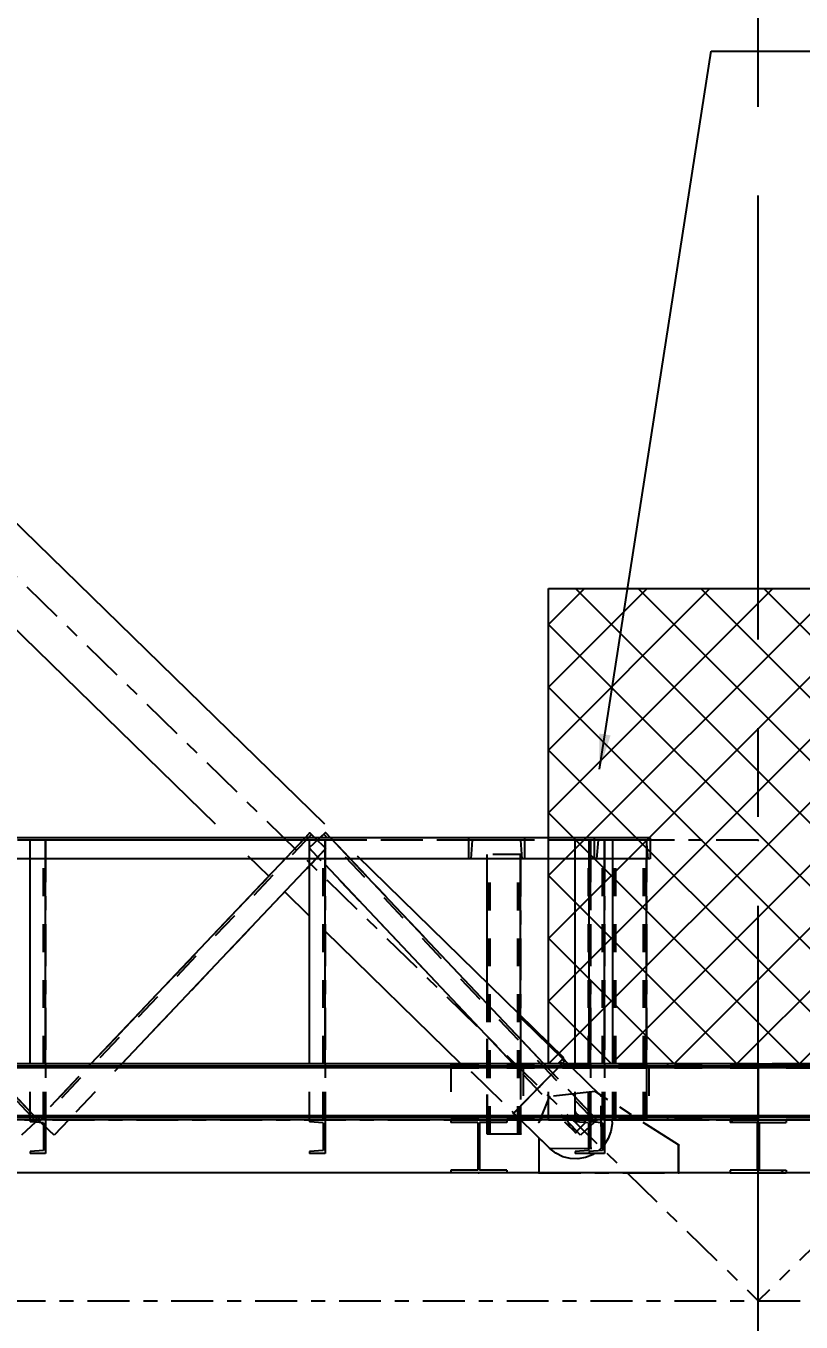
# Model space of a CAD drawing. Header units: millimetres. Extents: x 2368 to 8313, y 7493 to 11698.
# Drawn here: x 5164.2 to 5219.7, y 8995.6 to 9088.3 of the extents above; entities that cross this region are included whole.
import ezdxf

# ---------------------------------------------------------------- set-up
doc = ezdxf.new("R2010")
doc.units = ezdxf.units.MM
for name, pattern in [('CENTER', [50.8, 31.75, -6.35, 6.35, -6.35]), ('XKITLINE00', [0]), ('XKITLINE02', [4, 2, -2]), ('XKITLINE03', [6, 3, -1, 1, -1])]:
    doc.linetypes.add(name, pattern=pattern)
doc.styles.add('ROMANS', font='romans.shx')
doc.dimstyles.new('MD300', dxfattribs={"dimtxt": 2.5, "dimasz": 2.5, "dimexe": 1, "dimexo": 1, "dimgap": 0.5, "dimtad": 1, "dimdec": 1, "dimlfac": 50, "dimrnd": 0.5, "dimdsep": 46, "dimtxsty": 'ROMANS', "dimcen": 1, "dimclrd": 146, "dimclre": 146, "dimclrt": 30, "dimadec": 1, "dimazin": 2, "dimtfac": 1, "dimtdec": 1, "dimtmove": 0, "dimatfit": 1, "dimfxl": 1, "dimtolj": 1, "dimtzin": 0, "dimlwd": -1, "dimlwe": -1, "dimarcsym": 0})

# ---------------------------------------------------------------- blocks, each defined once
blk = doc.blocks.new('*D3')
at = {"color": 146, "transparency": 16777216}
for p, q in [((4120.587, 9032.278), (4120.587, 8954.118)), ((5216.588, 8977.655), (5216.588, 8954.118)), ((4123.087, 8955.118), (5214.088, 8955.118))]:
    blk.add_line(p, q, dxfattribs=at)
for points in [[(4123.087, 8955.535), (4123.087, 8954.702), (4120.587, 8955.118)], [(5214.088, 8955.535), (5214.088, 8954.702), (5216.588, 8955.118)]]:
    blk.add_solid(points, dxfattribs=at)
at = {"layer": 'Defpoints', "color": 0, "transparency": 16777216}
for p in [(4120.587, 9033.278), (5216.588, 8978.655), (5216.588, 8955.118)]:
    blk.add_point(p, dxfattribs=at)
at = {"color": 30, "transparency": 16777216, "insert": (4668.588, 8956.868), "char_height": 2.5, "attachment_point": 5, "style": 'ROMANS'}
blk.add_mtext('\\A1;54800', dxfattribs=at)
blk = doc.blocks.new('*D5')
at = {"color": 146, "transparency": 16777216}
for p, q in [((6312.589, 9032.278), (6312.589, 8954.118)), ((5216.588, 8977.655), (5216.588, 8954.118)), ((6310.089, 8955.118), (5219.088, 8955.118))]:
    blk.add_line(p, q, dxfattribs=at)
for points in [[(5219.088, 8955.535), (5219.088, 8954.702), (5216.588, 8955.118)], [(6310.089, 8955.535), (6310.089, 8954.702), (6312.589, 8955.118)]]:
    blk.add_solid(points, dxfattribs=at)
at = {"layer": 'Defpoints', "color": 0, "transparency": 16777216}
for p in [(6312.589, 9033.278), (5216.588, 8978.655), (5216.588, 8955.118)]:
    blk.add_point(p, dxfattribs=at)
at = {"color": 30, "transparency": 16777216, "insert": (5764.589, 8956.868), "char_height": 2.5, "attachment_point": 5, "style": 'ROMANS'}
blk.add_mtext('\\A1;54800', dxfattribs=at)
blk = doc.blocks.new('*D6')
at = {"color": 146, "transparency": 16777216}
for p, q in [((4120.587, 9032.278), (4120.587, 8941.837)), ((6312.589, 9032.278), (6312.589, 8941.837)), ((4123.087, 8942.837), (6310.089, 8942.837))]:
    blk.add_line(p, q, dxfattribs=at)
for points in [[(4123.087, 8943.254), (4123.087, 8942.421), (4120.587, 8942.837)], [(6310.089, 8943.254), (6310.089, 8942.421), (6312.589, 8942.837)]]:
    blk.add_solid(points, dxfattribs=at)
at = {"layer": 'Defpoints', "color": 0, "transparency": 16777216}
for p in [(4120.587, 9033.278), (6312.589, 9033.278), (6312.589, 8942.837)]:
    blk.add_point(p, dxfattribs=at)
at = {"color": 30, "transparency": 16777216, "insert": (5216.588, 8944.587), "char_height": 2.5, "attachment_point": 5, "style": 'ROMANS'}
blk.add_mtext('\\A1;109600', dxfattribs=at)

msp = doc.modelspace()

# ---------------------------------------------------------------- hatches: boundary and pattern name
h = msp.add_hatch()
h.set_pattern_fill('ANSI37', color=1, style=0)
h.set_pattern_definition([(45, (5201.5882, 9014.0624), (-2.24506, 2.24506), []), (135, (5201.5882, 9014.0624), (-2.24506, -2.24506), [])])
h.paths.add_polyline_path([(5216.5882, 9014.0624), (5231.5882, 9014.0624), (5231.5882, 9031.2055), (5231.5882, 9031.2055), (5231.5882, 9048.0624), (5216.5882, 9048.0624)])
h.paths.add_polyline_path([(5216.5882, 9048.0624), (5201.5882, 9048.0624), (5201.5882, 9014.0624), (5216.5882, 9014.0624)])

# ---------------------------------------------------------------- linework, layer by layer
at = {"color": 6, "linetype": 'CENTER'}
msp.add_line((5216.5882, 8739.6288), (5216.5882, 9217.681), dxfattribs=at)
at = {"color": 8, "linetype": 'XKITLINE03'}
for p, q in [((5052.5882, 9157.1224), (5216.5882, 8997.1224)), ((5380.5882, 9157.1224), (5216.5882, 8997.1224)), ((5205.3388, 9011.7578), (5199.7415, 9017.2185)), ((5205.3388, 9011.7578), (5199.7415, 9017.2185)), ((5202.7495, 9014.2873), (5199.0868, 9010.533)), ((5199.087, 9010.5332), (5202.7496, 9014.2874)), ((5199.1374, 9010.5849), (5202.699, 9014.2355)), ((5199.1374, 9010.5849), (5202.699, 9014.2355)), ((5202.7688, 9014.307), (5202.7495, 9014.2873)), ((5196.0823, 9013.4678), (5201.6796, 9008.0071)), ((5196.0823, 9013.4678), (5201.6796, 9008.0071)), ((5200.9182, 9012.4102), (5199.1374, 9010.5849)), ((5200.9182, 9012.4102), (5199.1374, 9010.5849)), ((5201.634, 9011.7119), (5200.8892, 9009.8824)), ((5204.9235, 9012.0879), (5201.634, 9011.7119)), ((5210.8891, 9008.2624), (5204.9235, 9012.0879)), ((5205.3846, 9008.0528), (5205.3388, 9011.7578)), ((5205.3846, 9008.0528), (5205.3388, 9011.7578)), ((5199.0677, 9010.5134), (5199.087, 9010.5332)), ((5199.0868, 9010.533), (5199.0677, 9010.5134)), ((5202.7739, 9009.8733), (5203.5183, 9009.1471)), ((5202.7739, 9009.8733), (5203.5183, 9009.1471)), ((5202.7739, 9009.8733), (5203.5183, 9009.1471)), ((5204.2445, 9009.8915), (5203.5001, 9010.6178)), ((5204.2445, 9009.8915), (5203.5001, 9010.6178)), ((5204.2445, 9009.8915), (5203.5001, 9010.6178)), ((5203.5092, 9009.8824), (5203.5092, 9009.8824)), ((5203.5183, 9009.1471), (5204.2445, 9009.8915)), ((5203.5183, 9009.1471), (5204.2445, 9009.8915)), ((5203.5183, 9009.1471), (5204.2445, 9009.8915)), ((5201.6796, 9008.0071), (5205.3846, 9008.0528)), ((5201.6796, 9008.0071), (5205.3846, 9008.0528)), ((5210.8891, 9006.2624), (5210.8891, 9008.2624)), ((5200.8892, 9006.2624), (5210.8891, 9006.2624)), ((4694.5882, 8997.1224), (5738.5882, 8997.1224))]:
    msp.add_line(p, q, dxfattribs=at)
at = {"color": 8, "linetype": 'XKITLINE00'}
for p, q in [((5185.5625, 9031.2055), (5070.3078, 9143.6491)), ((5177.7437, 9031.2055), (5066.4949, 9139.7409)), ((5181.5578, 9027.4845), (5180.0869, 9028.9195)), ((5202.6815, 9014.504), (5187.9056, 9028.9195)), ((5184.4879, 9024.6258), (5182.7031, 9026.367)), ((5195.3154, 9014.0624), (5185.5879, 9023.5526)), ((5199.6635, 9017.37), (5199.6534, 9017.3716)), ((5199.6534, 9017.3716), (5199.6548, 9017.3612)), ((5199.6548, 9017.3612), (5199.6618, 9017.3337)), ((5199.6618, 9017.3337), (5199.6795, 9017.298)), ((5199.6845, 9017.357), (5199.6635, 9017.37)), ((5199.6795, 9017.298), (5199.7075, 9017.2589)), ((5199.7144, 9017.3338), (5199.6845, 9017.357)), ((5199.7502, 9017.3026), (5199.7075, 9017.2589)), ((5199.7075, 9017.2589), (5199.7431, 9017.2201)), ((5199.7502, 9017.3026), (5199.7144, 9017.3338)), ((5199.7885, 9017.2666), (5199.7431, 9017.2201)), ((5202.6062, 9014.4268), (5199.7431, 9017.2201)), ((5199.7885, 9017.2666), (5199.7502, 9017.3026)), ((5202.6516, 9014.4733), (5199.7885, 9017.2666)), ((5202.6062, 9014.4268), (5202.2507, 9014.0624)), ((5202.9766, 9014.0624), (5202.6047, 9014.4252)), ((5202.6815, 9014.504), (5202.6062, 9014.4268)), ((5202.7495, 9014.2873), (5202.6063, 9014.4269)), ((5202.7639, 9014.3021), (5202.6208, 9014.4417)), ((5202.7688, 9014.307), (5202.6256, 9014.4467)), ((5202.5642, 9014.0974), (5202.4211, 9014.237)), ((5202.699, 9014.2355), (5202.5301, 9014.0624)), ((5202.699, 9014.2355), (5202.5559, 9014.3752)), ((5202.7688, 9014.307), (5202.7495, 9014.2873)), ((5201.6796, 9008.0071), (5199.5729, 9010.0624)), ((5202.9912, 9009.8988), (5202.9893, 9009.876)), ((5202.9893, 9009.876), (5203.0005, 9009.7747)), ((5206.1087, 9010.0624), (5206.1271, 9009.7776)), ((5203.0005, 9009.7747), (5203.0313, 9009.6775)), ((5203.0313, 9009.6775), (5203.0804, 9009.5882)), ((5203.0804, 9009.5882), (5203.1461, 9009.5102)), ((5203.2257, 9009.4465), (5203.1461, 9009.5102)), ((5203.3162, 9009.3996), (5203.2257, 9009.4465)), ((5203.4141, 9009.3712), (5203.3162, 9009.3996)), ((5203.4965, 9009.3641), (5203.4141, 9009.3712)), ((5206.0481, 9009.2356), (5205.8582, 9008.7219)), ((5206.1271, 9009.7776), (5206.0481, 9009.2356)), ((5210.8891, 9008.2624), (5208.5882, 9009.7379)), ((5200.8892, 9008.7782), (5200.8892, 9006.2624)), ((5202.1095, 9007.6677), (5201.6796, 9008.0071)), ((5205.4479, 9008.1383), (5205.183, 9007.8668)), ((5205.8582, 9008.7219), (5205.5879, 9008.2943)), ((5210.8891, 9008.2624), (5210.8891, 9006.2624)), ((5202.6006, 9007.425), (5202.1095, 9007.6677)), ((5203.1313, 9007.2898), (5202.6006, 9007.425)), ((5203.6786, 9007.2679), (5203.1313, 9007.2898)), ((5204.2185, 9007.3603), (5203.6786, 9007.2679)), ((5204.7274, 9007.5628), (5204.2185, 9007.3603)), ((5204.8767, 9007.6624), (5204.7274, 9007.5628)), ((5205.183, 9007.8668), (5205.1613, 9007.8523)), ((5194.5882, 9006.2624), (5078.0882, 9006.2624)), ((5200.8892, 9006.2624), (5198.5882, 9006.2624)), ((5210.8891, 9006.2624), (5200.8892, 9006.2624)), ((5214.5882, 9006.2624), (5210.8891, 9006.2624)), ((5222.2873, 9006.2624), (5218.5882, 9006.2624))]:
    msp.add_line(p, q, dxfattribs=at)
at = {"color": 146}
msp.add_line((5213.2304, 9086.5119), (5335.4638, 9086.5119), dxfattribs=at)
at = {"color": 7, "linetype": 'XKITLINE00'}
for p, q in [((5201.5882, 9030.2325), (5201.5882, 9048.0624)), ((5201.5882, 9048.0624), (5231.5882, 9048.0624)), ((5208.8517, 9030.2325), (5076.0881, 9030.2325)), ((5184.4936, 9030.5806), (5184.1635, 9030.2325)), ((5184.8608, 9030.2325), (5184.4936, 9030.5806)), ((5185.6204, 9030.6108), (5185.22, 9030.2325)), ((5185.9779, 9030.2325), (5185.6204, 9030.6108)), ((5208.8517, 9030.2325), (5208.8516, 9030.2325)), ((5208.8517, 9030.2325), (5208.8517, 9028.7325)), ((5208.8517, 9030.2325), (5208.8517, 9028.7325)), ((5208.8517, 9028.7325), (5076.0881, 9028.7325)), ((5164.4879, 9014.0624), (5164.4879, 9028.7325)), ((5165.5879, 9014.0624), (5165.5879, 9028.7325)), ((5182.7412, 9028.7325), (5168.8308, 9014.0624)), ((5184.4879, 9014.0624), (5184.4879, 9028.7325)), ((5185.5879, 9014.0624), (5185.5879, 9028.7325)), ((5201.2581, 9014.0624), (5187.3954, 9028.7325)), ((5197.1882, 9019.8632), (5197.1882, 9028.7325)), ((5199.5882, 9017.5218), (5199.5882, 9028.7325)), ((5201.5882, 9015.5706), (5201.5882, 9028.7325)), ((5203.4882, 9014.0624), (5203.4882, 9028.7325)), ((5204.4879, 9014.0624), (5204.4879, 9028.7325)), ((5205.5879, 9014.0624), (5205.5879, 9028.7325)), ((5206.1882, 9014.0624), (5206.1882, 9028.7325)), ((5208.5882, 9014.0624), (5208.5882, 9028.7325)), ((5208.8517, 9028.7325), (5208.8516, 9028.7325)), ((5184.4879, 9028.2493), (5171.0357, 9014.0624)), ((5199.0568, 9014.0624), (5185.5879, 9028.3156)), ((5216.5882, 9014.0624), (5076.0882, 9014.0624)), ((5216.5882, 9013.8924), (5076.0882, 9013.8924)), ((5216.5882, 9013.786), (5076.0882, 9013.786)), ((5216.5882, 9014.0624), (5216.5882, 9010.3388)), ((5216.5882, 9014.0624), (5357.0881, 9014.0624)), ((5216.5882, 9014.0624), (5216.5882, 9010.3388)), ((5357.0881, 9013.8924), (5216.5882, 9013.8924)), ((5357.0881, 9013.786), (5216.5882, 9013.786)), ((5216.5882, 9010.3388), (5076.0882, 9010.3388)), ((5216.5882, 9010.2324), (5076.0882, 9010.2324)), ((5164.4879, 9010.0624), (5145.5879, 9010.0624)), ((5164.8623, 9009.8965), (5163.875, 9008.9636)), ((5164.4879, 9010.0624), (5164.4879, 9010.0624)), ((5164.4879, 9010.0624), (5164.4879, 9010.0624)), ((5164.4879, 9010.0624), (5164.4879, 9009.9264)), ((5165.5879, 9010.0624), (5164.4879, 9010.0624)), ((5165.4479, 9009.8496), (5164.4879, 9009.9264)), ((5165.4479, 9009.6737), (5165.2453, 9009.8658)), ((5165.4479, 9009.8496), (5165.4479, 9007.8752)), ((5184.4879, 9010.0624), (5165.5879, 9010.0624)), ((5165.5879, 9010.0624), (5165.5879, 9007.6624)), ((5167.2428, 9010.0624), (5166.199, 9008.9616)), ((5184.4879, 9010.0624), (5184.4879, 9010.0624)), ((5184.4879, 9010.0624), (5184.4879, 9010.0624)), ((5184.4879, 9010.0624), (5184.4879, 9009.9264)), ((5185.5879, 9010.0624), (5184.4879, 9010.0624)), ((5185.4479, 9009.8496), (5184.4879, 9009.9264)), ((5185.4479, 9009.8496), (5185.4479, 9007.8752)), ((5204.4879, 9010.0624), (5185.5879, 9010.0624)), ((5185.5879, 9010.0624), (5185.5879, 9007.6624)), ((5194.5882, 9010.0624), (5194.5882, 9009.8624)), ((5196.5232, 9009.8624), (5194.5882, 9009.8624)), ((5196.5232, 9009.8624), (5196.5232, 9006.4624)), ((5196.6532, 9009.8624), (5196.6532, 9006.4624)), ((5198.5882, 9009.8624), (5196.6532, 9009.8624)), ((5197.1882, 9009.8624), (5197.1882, 9009.0429)), ((5198.5882, 9010.0624), (5198.5882, 9009.8624)), ((5199.5882, 9010.0474), (5199.5882, 9009.0429)), ((5203.875, 9008.9636), (5202.8366, 9010.0624)), ((5204.8623, 9009.8965), (5203.875, 9008.9636)), ((5204.4879, 9010.0624), (5204.4879, 9010.0624)), ((5204.4879, 9010.0624), (5204.4879, 9010.0624)), ((5204.4879, 9010.0624), (5204.4879, 9009.9264)), ((5205.5879, 9010.0624), (5204.4879, 9010.0624)), ((5205.4479, 9009.8496), (5204.4879, 9009.9264)), ((5205.4479, 9009.8496), (5205.4479, 9007.8752)), ((5214.5882, 9010.0624), (5205.5879, 9010.0624)), ((5205.5879, 9010.0624), (5205.5879, 9007.6624)), ((5214.7882, 9009.8624), (5214.5882, 9010.0624)), ((5214.7882, 9009.8624), (5214.5882, 9010.0624)), ((5214.5882, 9010.0624), (5218.5882, 9010.0624)), ((5214.5882, 9010.0624), (5214.5882, 9009.8624)), ((5214.5882, 9010.0624), (5218.5882, 9010.0624)), ((5214.5882, 9010.0624), (5214.5882, 9009.8624)), ((5216.5232, 9009.8624), (5214.5882, 9009.8624)), ((5216.5232, 9009.8624), (5214.5882, 9009.8624)), ((5216.5232, 9009.8624), (5216.5232, 9006.4624)), ((5216.5232, 9009.8624), (5216.5232, 9006.4624)), ((5216.5882, 9010.3388), (5216.5882, 9010.0624)), ((5357.0881, 9010.3388), (5216.5882, 9010.3388)), ((5216.5882, 9010.3388), (5216.5882, 9010.0624)), ((5357.0881, 9010.2324), (5216.5882, 9010.2324)), ((5216.6532, 9009.8624), (5216.6532, 9006.4624)), ((5216.6532, 9009.8624), (5218.5882, 9009.8624)), ((5216.6532, 9009.8624), (5216.6532, 9006.4624)), ((5216.6532, 9009.8624), (5218.5882, 9009.8624)), ((5218.5882, 9010.0624), (5227.5884, 9010.0624)), ((5218.5882, 9010.0624), (5218.5882, 9009.8624)), ((5218.5882, 9010.0624), (5218.5882, 9009.8624)), ((5165.5879, 9009.4337), (5165.4479, 9009.2937)), ((5166.199, 9008.9616), (5165.5879, 9009.541)), ((5185.5879, 9009.4337), (5185.4479, 9009.2937)), ((5199.5882, 9009.0429), (5197.1882, 9009.0429)), ((5205.5879, 9009.4337), (5205.4479, 9009.2937)), ((5216.6532, 9007.9974), (5216.5232, 9008.1274)), ((5216.6532, 9007.9974), (5216.5232, 9008.1274)), ((5165.4479, 9007.8752), (5164.4879, 9007.7984)), ((5164.4879, 9007.7984), (5164.4879, 9007.6624)), ((5165.5879, 9007.6624), (5164.4879, 9007.6624)), ((5165.5879, 9007.705), (5165.5453, 9007.6624)), ((5185.4479, 9007.8752), (5184.4879, 9007.7984)), ((5184.4879, 9007.7984), (5184.4879, 9007.6624)), ((5185.5879, 9007.6624), (5184.4879, 9007.6624)), ((5185.5879, 9007.705), (5185.5453, 9007.6624)), ((5205.4479, 9007.8752), (5204.4879, 9007.7984)), ((5204.4879, 9007.7984), (5204.4879, 9007.6624)), ((5205.5879, 9007.6624), (5204.4879, 9007.6624)), ((5205.5879, 9007.705), (5205.5453, 9007.6624)), ((5196.5232, 9006.4624), (5194.5882, 9006.4624)), ((5194.5882, 9006.4624), (5194.5882, 9006.2624)), ((5198.5882, 9006.2624), (5194.5882, 9006.2624)), ((5198.5882, 9006.4624), (5196.6532, 9006.4624)), ((5198.5882, 9006.4624), (5198.5882, 9006.2624)), ((5214.5882, 9006.4624), (5214.5882, 9006.2624)), ((5216.5232, 9006.4624), (5214.5882, 9006.4624)), ((5214.5882, 9006.4624), (5214.5882, 9006.2624)), ((5216.5232, 9006.4624), (5214.5882, 9006.4624)), ((5214.5882, 9006.2624), (5218.5882, 9006.2624)), ((5214.5882, 9006.2624), (5218.5882, 9006.2624)), ((5216.6532, 9006.4624), (5218.5882, 9006.4624)), ((5216.6532, 9006.4624), (5218.5882, 9006.4624)), ((5218.3882, 9006.2624), (5218.1882, 9006.4624)), ((5218.3882, 9006.2624), (5218.1882, 9006.4624)), ((5218.5882, 9006.4624), (5218.5882, 9006.2624)), ((5218.5882, 9006.4624), (5218.5882, 9006.2624))]:
    msp.add_line(p, q, dxfattribs=at)
at = {"color": 1}
for p, q in [((5201.5882, 9048.0624), (5231.5882, 9048.0624)), ((5201.5882, 9031.2055), (5201.5882, 9048.0624))]:
    msp.add_line(p, q, dxfattribs=at)
at = {"color": 3, "linetype": 'XKITLINE02'}
for p, q in [((5164.9217, 9009.9526), (5145.5041, 9030.5009)), ((5184.4936, 9030.5806), (5165.038, 9010.0625)), ((5184.6097, 9030.4705), (5165.1541, 9009.9524)), ((5184.1635, 9030.2325), (5182.7412, 9028.7325)), ((5185.5041, 9030.5009), (5184.4575, 9029.5119)), ((5185.6547, 9029.4797), (5184.8608, 9030.2325)), ((5204.9217, 9009.9526), (5185.5041, 9030.5009)), ((5187.3954, 9028.7325), (5185.9779, 9030.2325)), ((5195.8517, 9030.2325), (5195.8517, 9028.7325)), ((5199.8517, 9030.2325), (5195.8517, 9030.2325)), ((5208.8516, 9030.2325), (5195.8517, 9030.2325)), ((5195.8517, 9030.2325), (5195.8517, 9028.7325)), ((5199.8517, 9030.2325), (5199.8517, 9028.7325)), ((5199.8517, 9030.2325), (5199.8517, 9028.7325)), ((5201.5882, 9028.7325), (5201.5882, 9030.2325)), ((5204.8516, 9030.2325), (5204.8516, 9028.7325)), ((5208.8517, 9030.2325), (5204.8516, 9030.2325)), ((5204.8516, 9030.2325), (5204.8516, 9028.7325)), ((5204.8517, 9030.2325), (5204.8517, 9028.7325)), ((5204.8517, 9030.2325), (5204.8517, 9028.7325)), ((5208.8516, 9030.2325), (5208.8516, 9028.7325)), ((5208.8516, 9030.2325), (5208.8516, 9028.7325)), ((5185.5879, 9030.0625), (5076.0881, 9030.0625)), ((5165.5879, 9030.0624), (5164.4879, 9030.0624)), ((5164.4879, 9028.7325), (5164.4879, 9030.0624)), ((5165.4479, 9010.0624), (5165.4479, 9030.0624)), ((5208.5753, 9030.0625), (5165.5879, 9030.0625)), ((5165.5879, 9028.7325), (5165.5879, 9030.0624)), ((5185.6547, 9029.4797), (5167.2428, 9010.0624)), ((5199.0568, 9014.0624), (5184.4575, 9029.5119)), ((5185.5879, 9030.0624), (5184.4879, 9030.0624)), ((5184.4879, 9028.7325), (5184.4879, 9030.0624)), ((5185.6547, 9029.4797), (5184.4879, 9028.2493)), ((5185.4479, 9010.0624), (5185.4479, 9030.0624)), ((5185.5879, 9028.7325), (5185.5879, 9030.0624)), ((5196.1281, 9030.0625), (5196.0217, 9028.7325)), ((5196.1281, 9030.0625), (5196.0217, 9028.7325)), ((5199.5753, 9030.0625), (5196.1281, 9030.0625)), ((5208.5752, 9030.0625), (5196.1281, 9030.0625)), ((5199.5753, 9030.0625), (5199.6817, 9028.7325)), ((5199.5753, 9030.0625), (5199.6817, 9028.7325)), ((5204.5882, 9030.0624), (5203.4882, 9030.0624)), ((5203.4882, 9028.7325), (5203.4882, 9030.0624)), ((5204.4482, 9010.0624), (5204.4482, 9030.0624)), ((5205.5879, 9030.0624), (5204.4879, 9030.0624)), ((5204.4879, 9028.7325), (5204.4879, 9030.0624)), ((5204.5882, 9010.0624), (5204.5882, 9030.0624)), ((5205.128, 9030.0625), (5205.0216, 9028.7325)), ((5205.128, 9030.0625), (5205.0216, 9028.7325)), ((5205.1281, 9030.0625), (5205.0217, 9028.7325)), ((5205.1281, 9030.0625), (5205.0217, 9028.7325)), ((5208.5753, 9030.0625), (5205.128, 9030.0625)), ((5205.4479, 9010.0624), (5205.4479, 9030.0624)), ((5205.5879, 9028.7325), (5205.5879, 9030.0624)), ((5208.5882, 9030.0624), (5206.1882, 9030.0624)), ((5206.1882, 9028.7325), (5206.1882, 9030.0624)), ((5208.5882, 9030.0624), (5206.1882, 9030.0624)), ((5206.1882, 9010.0624), (5206.1882, 9030.0624)), ((5206.3242, 9010.0624), (5206.3242, 9030.0624)), ((5206.3242, 9010.0624), (5206.3242, 9030.0624)), ((5206.401, 9010.0624), (5206.401, 9030.0624)), ((5206.401, 9010.0624), (5206.401, 9030.0624)), ((5208.3754, 9010.0624), (5208.3754, 9030.0624)), ((5208.3754, 9010.0624), (5208.3754, 9030.0624)), ((5208.4522, 9010.0624), (5208.4522, 9030.0624)), ((5208.4522, 9010.0624), (5208.4522, 9030.0624)), ((5208.5752, 9030.0625), (5208.6816, 9028.7325)), ((5208.5752, 9030.0625), (5208.6816, 9028.7325)), ((5208.5753, 9030.0625), (5208.6817, 9028.7325)), ((5208.5753, 9030.0625), (5208.6817, 9028.7325)), ((5208.5882, 9013.8924), (5208.5882, 9030.0624)), ((5208.5882, 9010.0624), (5208.5882, 9030.0624)), ((5196.0217, 9028.7325), (5195.8517, 9028.7325)), ((5208.8516, 9028.7325), (5195.8517, 9028.7325)), ((5199.5882, 9029.0429), (5197.1882, 9029.0429)), ((5197.1882, 9009.8624), (5197.1882, 9029.0429)), ((5197.1882, 9028.7325), (5197.1882, 9029.0429)), ((5199.5882, 9029.0429), (5197.1882, 9029.0429)), ((5197.1882, 9009.0429), (5197.1882, 9029.0429)), ((5197.3242, 9009.0429), (5197.3242, 9029.0429)), ((5197.3242, 9009.0429), (5197.3242, 9029.0429)), ((5197.401, 9009.0429), (5197.401, 9029.0429)), ((5197.401, 9009.0429), (5197.401, 9029.0429)), ((5199.3754, 9009.0429), (5199.3754, 9029.0429)), ((5199.3754, 9009.0429), (5199.3754, 9029.0429)), ((5199.4522, 9009.0429), (5199.4522, 9029.0429)), ((5199.4522, 9009.0429), (5199.4522, 9029.0429)), ((5199.5882, 9023.3644), (5199.5882, 9029.0429)), ((5199.5882, 9009.0429), (5199.5882, 9029.0429)), ((5199.8517, 9028.7325), (5199.6817, 9028.7325)), ((5205.0217, 9028.7325), (5204.8516, 9028.7325)), ((5208.8517, 9028.7325), (5208.6816, 9028.7325)), ((5208.8516, 9028.7325), (5208.6816, 9028.7325)), ((5197.1882, 9019.8632), (5197.1882, 9009.8624)), ((5199.5882, 9017.5218), (5199.5882, 9010.0474)), ((5201.5882, 9010.0624), (5201.5882, 9015.5706)), ((5165.0379, 9010.0625), (5161.2581, 9014.0624)), ((5164.4879, 9010.0624), (5164.4879, 9014.0624)), ((5165.5879, 9010.0624), (5165.5879, 9014.0624)), ((5184.4879, 9010.0624), (5184.4879, 9014.0624)), ((5185.5879, 9010.0624), (5185.5879, 9014.0624)), ((5194.5882, 9014.0624), (5194.5882, 9010.0624)), ((5194.5882, 9014.0624), (5238.5882, 9014.0624)), ((5194.5882, 9013.8924), (5238.5882, 9013.8924)), ((5194.5882, 9013.786), (5238.5882, 9013.786)), ((5203.875, 9008.9636), (5199.0568, 9014.0624)), ((5201.0882, 9014.0624), (5199.5882, 9014.0624)), ((5199.5882, 9014.0624), (5199.5882, 9010.0624)), ((5201.0882, 9013.8924), (5199.7582, 9013.786)), ((5199.7582, 9013.786), (5199.7582, 9010.3388)), ((5201.0882, 9014.0624), (5201.0882, 9013.8924)), ((5205.0379, 9010.0625), (5201.2581, 9014.0624)), ((5203.4882, 9010.0624), (5203.4882, 9014.0624)), ((5204.4879, 9010.0624), (5204.4879, 9014.0624)), ((5205.5879, 9010.0624), (5205.5879, 9014.0624)), ((5206.1882, 9010.0624), (5206.1882, 9014.0624)), ((5208.5882, 9014.0624), (5208.5882, 9010.0624)), ((5210.0882, 9014.0624), (5208.5882, 9014.0624)), ((5208.5882, 9014.0624), (5208.5882, 9010.0624)), ((5210.0882, 9013.8924), (5208.7582, 9013.786)), ((5208.7582, 9013.786), (5208.7582, 9010.3388)), ((5210.0882, 9014.0624), (5210.0882, 9013.8924)), ((5165.5879, 9010.0624), (5164.4879, 9010.0624)), ((5165.5879, 9010.0624), (5164.4879, 9010.0624)), ((5165.0379, 9010.0625), (5164.8623, 9009.8965)), ((5166.199, 9008.9616), (5165.038, 9010.0625)), ((5185.5879, 9010.0624), (5184.4879, 9010.0624)), ((5185.5879, 9010.0624), (5184.4879, 9010.0624)), ((5194.5882, 9010.3388), (5238.5882, 9010.3388)), ((5194.5882, 9010.2324), (5238.5882, 9010.2324)), ((5194.5882, 9010.0624), (5238.5882, 9010.0624)), ((5198.5882, 9010.0624), (5194.5882, 9010.0624)), ((5201.0882, 9010.0624), (5199.5882, 9010.0624)), ((5201.0882, 9010.2324), (5199.7582, 9010.3388)), ((5201.0882, 9010.2324), (5201.0882, 9010.0624)), ((5201.5882, 9010.0624), (5231.5882, 9010.0624)), ((5204.5882, 9010.0624), (5203.4882, 9010.0624)), ((5204.5882, 9010.0624), (5203.4882, 9010.0624)), ((5203.4882, 9010.0624), (5203.4882, 9009.9264)), ((5204.4482, 9009.8496), (5203.4882, 9009.9264)), ((5204.4482, 9009.8496), (5204.4482, 9007.8752)), ((5205.5879, 9010.0624), (5204.4879, 9010.0624)), ((5205.5879, 9010.0624), (5204.4879, 9010.0624)), ((5204.5882, 9010.0624), (5204.5882, 9007.6624)), ((5205.0379, 9010.0625), (5204.8623, 9009.8965)), ((5208.5882, 9010.0624), (5206.1882, 9010.0624)), ((5208.5882, 9010.0624), (5206.1882, 9010.0624)), ((5210.0882, 9010.0624), (5208.5882, 9010.0624)), ((5210.0882, 9010.2324), (5208.7582, 9010.3388)), ((5210.0882, 9010.2324), (5210.0882, 9010.0624)), ((5216.5882, 9010.0624), (5214.5882, 9010.0624)), ((5216.5882, 9010.3388), (5216.5882, 9010.0624)), ((5216.5882, 9010.3388), (5216.5882, 9010.0624)), ((5216.5882, 9010.0624), (5218.5882, 9010.0624)), ((5165.5879, 9009.541), (5165.4479, 9009.6737)), ((5199.5882, 9009.0429), (5197.1882, 9009.0429)), ((5204.4482, 9007.8752), (5203.4882, 9007.7984)), ((5203.4882, 9007.7984), (5203.4882, 9007.6624)), ((5204.5882, 9007.6624), (5203.4882, 9007.6624))]:
    msp.add_line(p, q, dxfattribs=at)
at = {"color": 1, "linetype": 'XKITLINE03'}
for p, q in [((5165.0379, 9010.0625), (5145.6204, 9030.6108)), ((5184.4936, 9030.5806), (5165.038, 9010.0625)), ((5205.0379, 9010.0625), (5185.6204, 9030.6108)), ((5216.5882, 9030.0625), (5076.0881, 9030.0625)), ((5165.5879, 9030.0624), (5165.5879, 9010.0624)), ((5185.5879, 9030.0624), (5185.5879, 9010.0624)), ((5204.5882, 9030.0624), (5204.5882, 9010.0624)), ((5205.5879, 9030.0624), (5205.5879, 9010.0624)), ((5208.5882, 9030.0624), (5208.5882, 9010.0624)), ((5208.5882, 9030.0624), (5208.5882, 9010.0624)), ((5199.5882, 9029.0429), (5199.5882, 9009.0429)), ((5199.5882, 9029.0429), (5199.5882, 9009.0429)), ((5238.5882, 9014.0624), (5194.5882, 9014.0624)), ((5199.5882, 9014.0624), (5199.5882, 9014.0624)), ((5208.5882, 9014.0624), (5208.5882, 9014.0624)), ((5076.0882, 9010.0624), (5216.5882, 9010.0624)), ((5165.5879, 9010.0624), (5165.5879, 9010.0624)), ((5185.5879, 9010.0624), (5185.5879, 9010.0624)), ((5204.5882, 9010.0624), (5204.5882, 9010.0624)), ((5205.5879, 9010.0624), (5205.5879, 9010.0624)), ((5216.5882, 9010.0624), (5357.0881, 9010.0624)), ((5196.5882, 9006.2624), (5196.5882, 9006.2624)), ((5216.5882, 9006.2624), (5216.5882, 9006.2624)), ((5216.5882, 9006.2624), (5216.5882, 9006.2624))]:
    msp.add_line(p, q, dxfattribs=at)
at = {"color": 1, "linetype": 'XKITLINE00'}
for p, q in [((5184.4898, 9030.5714), (5184.4898, 9030.5714)), ((5185.6166, 9030.6016), (5185.6166, 9030.6016)), ((5165.5841, 9030.0532), (5165.5841, 9030.0532)), ((5185.5841, 9030.0532), (5185.5841, 9030.0532)), ((5204.5844, 9030.0532), (5204.5844, 9030.0532)), ((5205.5841, 9030.0532), (5205.5841, 9030.0532)), ((5208.5844, 9030.0532), (5208.5844, 9030.0532)), ((5208.5844, 9030.0532), (5208.5844, 9030.0532)), ((5216.5844, 9030.0532), (5216.5844, 9030.0532)), ((5199.5844, 9029.0337), (5199.5844, 9029.0337)), ((5199.5844, 9029.0337), (5199.5844, 9029.0337)), ((5194.5844, 9014.0532), (5194.5844, 9014.0532)), ((5199.5844, 9014.0532), (5199.5844, 9014.0532)), ((5208.5844, 9014.0532), (5208.5844, 9014.0532)), ((5165.0341, 9010.0533), (5165.0341, 9010.0533)), ((5165.0341, 9010.0532), (5165.0341, 9010.0532)), ((5165.5841, 9010.0532), (5165.5841, 9010.0532)), ((5165.5841, 9010.0532), (5165.5841, 9010.0532)), ((5185.5841, 9010.0532), (5185.5841, 9010.0532)), ((5185.5841, 9010.0532), (5185.5841, 9010.0532)), ((5204.5844, 9010.0532), (5204.5844, 9010.0532)), ((5204.5844, 9010.0532), (5204.5844, 9010.0532)), ((5205.0341, 9010.0532), (5205.0341, 9010.0532)), ((5205.5841, 9010.0532), (5205.5841, 9010.0532)), ((5205.5841, 9010.0532), (5205.5841, 9010.0532)), ((5208.5844, 9010.0532), (5208.5844, 9010.0532)), ((5208.5844, 9010.0532), (5208.5844, 9010.0532)), ((5216.5843, 9010.0532), (5216.5843, 9010.0532)), ((5216.5844, 9010.0532), (5216.5844, 9010.0532)), ((5199.5844, 9009.0337), (5199.5844, 9009.0337)), ((5199.5844, 9009.0337), (5199.5844, 9009.0337)), ((5196.5844, 9006.2532), (5196.5844, 9006.2532)), ((5216.5844, 9006.2532), (5216.5844, 9006.2532)), ((5216.5844, 9006.2532), (5216.5844, 9006.2532))]:
    msp.add_line(p, q, dxfattribs=at)
for centre in [(5184.4936, 9030.5806), (5185.6204, 9030.6108), (5165.5879, 9030.0624), (5185.5879, 9030.0624), (5204.5882, 9030.0624), (5205.5879, 9030.0624), (5208.5882, 9030.0624), (5208.5882, 9030.0624), (5216.5882, 9030.0625), (5199.5882, 9029.0429), (5199.5882, 9029.0429), (5194.5882, 9014.0624), (5199.5882, 9014.0624), (5208.5882, 9014.0624), (5165.0379, 9010.0625), (5165.038, 9010.0625), (5165.5879, 9010.0624), (5165.5879, 9010.0624), (5185.5879, 9010.0624), (5185.5879, 9010.0624), (5204.5882, 9010.0624), (5204.5882, 9010.0624), (5205.0379, 9010.0625), (5205.5879, 9010.0624), (5205.5879, 9010.0624), (5208.5882, 9010.0624), (5208.5882, 9010.0624), (5216.5882, 9010.0624), (5216.5882, 9010.0624), (5199.5882, 9009.0429), (5199.5882, 9009.0429), (5196.5882, 9006.2624), (5216.5882, 9006.2624), (5216.5882, 9006.2624)]:
    msp.add_circle(centre, 0.01, dxfattribs=at)
at = {"color": 8, "linetype": 'XKITLINE00'}
for centre in [(5199.7415, 9017.2185), (5199.7415, 9017.2185), (5202.699, 9014.2355), (5202.699, 9014.2355), (5202.7495, 9014.2873), (5202.7495, 9014.2873), (5202.7496, 9014.2874), (5202.7688, 9014.307), (5196.0823, 9013.4678), (5196.0823, 9013.4678), (5200.9182, 9012.4102), (5200.9182, 9012.4102), (5201.634, 9011.7119), (5201.634, 9011.7119), (5204.9235, 9012.0879), (5204.9235, 9012.0879), (5205.3388, 9011.7578), (5205.3388, 9011.7578), (5205.3388, 9011.7578), (5205.3388, 9011.7578), (5199.0677, 9010.5134), (5199.0677, 9010.5134), (5199.0868, 9010.533), (5199.0868, 9010.533), (5199.087, 9010.5332), (5199.087, 9010.5332), (5199.1374, 9010.5849), (5199.1374, 9010.5849), (5199.1374, 9010.5849), (5199.1374, 9010.5849), (5200.8892, 9009.8824), (5202.7739, 9009.8733), (5202.7739, 9009.8733), (5202.7739, 9009.8733), (5203.5001, 9010.6178), (5203.5001, 9010.6178), (5203.5001, 9010.6178), (5203.5092, 9009.8824), (5204.2445, 9009.8915), (5204.2445, 9009.8915), (5204.2445, 9009.8915), (5204.2445, 9009.8915), (5204.2445, 9009.8915), (5204.2445, 9009.8915), (5203.5183, 9009.1471), (5203.5183, 9009.1471), (5203.5183, 9009.1471), (5203.5183, 9009.1471), (5203.5183, 9009.1471), (5203.5183, 9009.1471), (5201.6796, 9008.0071), (5201.6796, 9008.0071), (5201.6796, 9008.0071), (5201.6796, 9008.0071), (5205.3846, 9008.0528), (5205.3846, 9008.0528), (5205.3846, 9008.0528), (5205.3846, 9008.0528), (5210.8891, 9008.2624), (5210.8891, 9008.2624), (5200.8892, 9006.2624), (5210.8891, 9006.2624), (5210.8891, 9006.2624), (5216.5882, 8997.1224), (5216.5882, 8997.1224)]:
    msp.add_circle(centre, 0.01, dxfattribs=at)

# ---------------------------------------------------------------- dimensions: what is measured, and where the dimension line sits
at = {"color": 146}
for base, p2, picture, middle in [((5216.5882, 8955.1184), (5216.5882, 8978.6549), '*D3', (4668.5877, 8956.8684)), ((6312.5891, 8942.8374), (6312.5891, 9033.2776), '*D6', (5216.5882, 8944.5874))]:
    dim = msp.add_linear_dim(base=base, p1=(4120.5873, 9033.2776), p2=p2, dimstyle='MD300', dxfattribs=at)
    dim.commit()
    dim.dimension.update_dxf_attribs({"geometry": picture, "text_midpoint": middle})
dim = msp.add_linear_dim(base=(5216.5882, 8955.1184), p1=(6312.5891, 9033.2776), p2=(5216.5882, 8978.6549), angle=180, dimstyle='MD300', dxfattribs=at)
dim.commit()
dim.dimension.update_dxf_attribs({"geometry": '*D5', "text_midpoint": (5764.5886, 8956.8684)})

# ---------------------------------------------------------------- leaders
msp.add_leader([(5205.2364, 9035.1582), (5213.2304, 9086.5119)], dimstyle='MD300', override={"dimgap": 0.5, "dimtad": 0})

doc.saveas('drawing.dxf')
